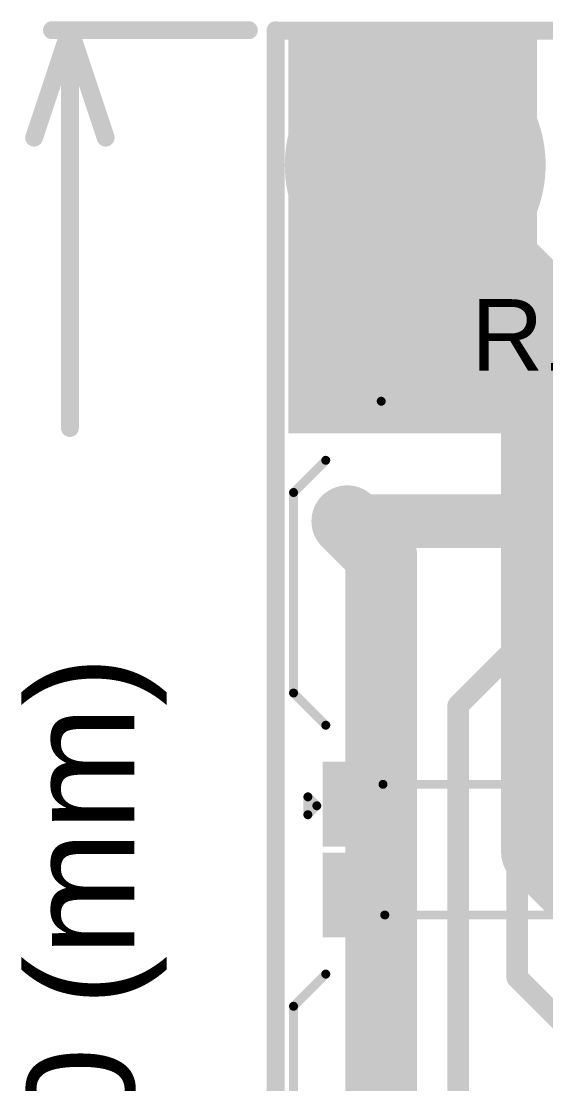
# Model space of a CAD drawing. Header units: millimetres. Extents: x -0.14 to 1.19, y -0.12 to 0.99.
# Drawn here: x -0.142 to 0.151, y 0.396 to 0.989 of the extents above; entities that cross this region are included whole.
import ezdxf

# ---------------------------------------------------------------- set-up
doc = ezdxf.new("R2010")
doc.units = ezdxf.units.MM
doc.header["$MEASUREMENT"] = 0
for name, color, linetype in [('BottomLayer', 5, 'Continuous'), ('BottomSolder', 6, 'Continuous'), ('Mechanical1', 6, 'Continuous'), ('Mechanical2', 216, 'Continuous'), ('MultiLayer', 9, 'Continuous'), ('PadHoleLayer', 156, 'Continuous'), ('TopLayer', 1, 'Continuous'), ('TopOverlay', 2, 'Continuous'), ('TopPaste', 8, 'Continuous'), ('TopSolder', 216, 'Continuous'), ('ViaHoleLayer', 16, 'Continuous')]:
    doc.layers.add(name, color=color, linetype=linetype)
doc.styles.add('Arial', font='', dxfattribs={"height": 0.2})
doc.styles.get('Arial').set_extended_font_data('Arial')

# ---------------------------------------------------------------- blocks, each defined once
blk = doc.blocks.new('TC_0522C_1_7_260G__33')
at = {"layer": 'TopLayer'}
for points in [[(-0.1378, 0.08465), (-0.09843, 0.08465), (-0.09843, 0.06102), (-0.1378, 0.06102)], [(0.09843, 0.08465), (0.1378, 0.08465), (0.1378, 0.06102), (0.09843, 0.06102)], [(-0.1378, -0.06102), (-0.09843, -0.06102), (-0.09843, -0.08465), (-0.1378, -0.08465)], [(0.09843, -0.06102), (0.1378, -0.06102), (0.1378, -0.08465), (0.09843, -0.08465)]]:
    blk.add_hatch(color=1, dxfattribs=at).paths.add_polyline_path(points)
at = {"layer": 'TopPaste'}
for points in [[(-0.1378, 0.08465), (-0.09843, 0.08465), (-0.09843, 0.06102), (-0.1378, 0.06102)], [(0.09843, 0.08465), (0.1378, 0.08465), (0.1378, 0.06102), (0.09843, 0.06102)], [(-0.1378, -0.06102), (-0.09843, -0.06102), (-0.09843, -0.08465), (-0.1378, -0.08465)], [(0.09843, -0.06102), (0.1378, -0.06102), (0.1378, -0.08465), (0.09843, -0.08465)]]:
    blk.add_hatch(color=8, dxfattribs=at).paths.add_polyline_path(points)
at = {"layer": 'TopSolder'}
for points in [[(-0.1418, 0.08865), (-0.09443, 0.08865), (-0.09443, 0.05702), (-0.1418, 0.05702)], [(0.09443, 0.08865), (0.1418, 0.08865), (0.1418, 0.05702), (0.09443, 0.05702)], [(-0.1418, -0.05702), (-0.09443, -0.05702), (-0.09443, -0.08865), (-0.1418, -0.08865)], [(0.09443, -0.05702), (0.1418, -0.05702), (0.1418, -0.08865), (0.09443, -0.08865)]]:
    blk.add_hatch(color=216, dxfattribs=at).paths.add_polyline_path(points)
at = {"layer": 'TopOverlay', "const_width": 0.005}
for points in [[(-0.056, 0.105), (-0.074, 0.087)], [(-0.056, 0.105), (0.056, 0.105)], [(0.056, 0.105), (0.074, 0.087)], [(-0.124, 0.097), (-0.119, 0.092)], [(-0.124, 0.097), (-0.114, 0.097)], [(-0.114, 0.097), (-0.119, 0.092)], [(-0.107, 0.055), (-0.107, -0.054)], [(0.107, 0.056), (0.107, -0.054)], [(-0.074, -0.087), (-0.056, -0.105)], [(0.074, -0.087), (0.056, -0.105)], [(-0.056, -0.105), (0.056, -0.105)]]:
    blk.add_lwpolyline(points, dxfattribs=at)
at = {"layer": 'TopOverlay', "const_width": 0.0025}
for points in [[(-0.05725, 0.105, 1), (-0.05475, 0.105, 1)], [(-0.05725, 0.105, 1), (-0.05475, 0.105, 1)], [(0.05475, 0.105, 1), (0.05725, 0.105, 1)], [(0.05475, 0.105, 1), (0.05725, 0.105, 1)], [(-0.12525, 0.097, 1), (-0.12275, 0.097, 1)], [(-0.12525, 0.097, 1), (-0.12275, 0.097, 1)], [(-0.11525, 0.097, 1), (-0.11275, 0.097, 1)], [(-0.11525, 0.097, 1), (-0.11275, 0.097, 1)], [(-0.12025, 0.092, 1), (-0.11775, 0.092, 1)], [(-0.12025, 0.092, 1), (-0.11775, 0.092, 1)], [(-0.07525, 0.087, 1), (-0.07275, 0.087, 1)], [(0.07275, 0.087, 1), (0.07525, 0.087, 1)], [(-0.10825, 0.055, 1), (-0.10575, 0.055, 1)], [(0.10575, 0.056, 1), (0.10825, 0.056, 1)], [(-0.10825, -0.054, 1), (-0.10575, -0.054, 1)], [(0.10575, -0.054, 1), (0.10825, -0.054, 1)], [(-0.07525, -0.087, 1), (-0.07275, -0.087, 1)], [(0.07275, -0.087, 1), (0.07525, -0.087, 1)], [(-0.05725, -0.105, 1), (-0.05475, -0.105, 1)], [(-0.05725, -0.105, 1), (-0.05475, -0.105, 1)], [(0.05475, -0.105, 1), (0.05725, -0.105, 1)], [(0.05475, -0.105, 1), (0.05725, -0.105, 1)]]:
    blk.add_lwpolyline(points, format="xyb", close=True, dxfattribs=at)
blk = doc.blocks.new('TC_0522C_1_7_260G__34')
at = {"layer": 'TopLayer'}
for points in [[(-0.1378, 0.08465), (-0.09843, 0.08465), (-0.09843, 0.06102), (-0.1378, 0.06102)], [(0.09843, 0.08465), (0.1378, 0.08465), (0.1378, 0.06102), (0.09843, 0.06102)], [(-0.1378, -0.06102), (-0.09843, -0.06102), (-0.09843, -0.08465), (-0.1378, -0.08465)], [(0.09843, -0.06102), (0.1378, -0.06102), (0.1378, -0.08465), (0.09843, -0.08465)]]:
    blk.add_hatch(color=1, dxfattribs=at).paths.add_polyline_path(points)
at = {"layer": 'TopPaste'}
for points in [[(-0.1378, 0.08465), (-0.09843, 0.08465), (-0.09843, 0.06102), (-0.1378, 0.06102)], [(0.09843, 0.08465), (0.1378, 0.08465), (0.1378, 0.06102), (0.09843, 0.06102)], [(-0.1378, -0.06102), (-0.09843, -0.06102), (-0.09843, -0.08465), (-0.1378, -0.08465)], [(0.09843, -0.06102), (0.1378, -0.06102), (0.1378, -0.08465), (0.09843, -0.08465)]]:
    blk.add_hatch(color=8, dxfattribs=at).paths.add_polyline_path(points)
at = {"layer": 'TopSolder'}
for points in [[(-0.1418, 0.08865), (-0.09443, 0.08865), (-0.09443, 0.05702), (-0.1418, 0.05702)], [(0.09443, 0.08865), (0.1418, 0.08865), (0.1418, 0.05702), (0.09443, 0.05702)], [(-0.1418, -0.05702), (-0.09443, -0.05702), (-0.09443, -0.08865), (-0.1418, -0.08865)], [(0.09443, -0.05702), (0.1418, -0.05702), (0.1418, -0.08865), (0.09443, -0.08865)]]:
    blk.add_hatch(color=216, dxfattribs=at).paths.add_polyline_path(points)
at = {"layer": 'TopOverlay', "const_width": 0.005}
for points in [[(-0.074, 0.087), (-0.056, 0.105)], [(0.056, 0.105), (-0.056, 0.105)], [(0.074, 0.087), (0.056, 0.105)], [(-0.119, 0.092), (-0.124, 0.097)], [(-0.114, 0.097), (-0.124, 0.097)], [(-0.119, 0.092), (-0.114, 0.097)], [(-0.107, -0.054), (-0.107, 0.055)], [(0.107, -0.054), (0.107, 0.056)], [(-0.056, -0.105), (-0.074, -0.087)], [(0.056, -0.105), (0.074, -0.087)], [(0.056, -0.105), (-0.056, -0.105)]]:
    blk.add_lwpolyline(points, dxfattribs=at)
at = {"layer": 'TopOverlay', "const_width": 0.0025}
for points in [[(-0.05725, 0.105, 1), (-0.05475, 0.105, 1)], [(-0.05725, 0.105, 1), (-0.05475, 0.105, 1)], [(0.05475, 0.105, 1), (0.05725, 0.105, 1)], [(0.05475, 0.105, 1), (0.05725, 0.105, 1)], [(-0.12525, 0.097, 1), (-0.12275, 0.097, 1)], [(-0.12525, 0.097, 1), (-0.12275, 0.097, 1)], [(-0.11525, 0.097, 1), (-0.11275, 0.097, 1)], [(-0.11525, 0.097, 1), (-0.11275, 0.097, 1)], [(-0.12025, 0.092, 1), (-0.11775, 0.092, 1)], [(-0.12025, 0.092, 1), (-0.11775, 0.092, 1)], [(-0.07525, 0.087, 1), (-0.07275, 0.087, 1)], [(0.07275, 0.087, 1), (0.07525, 0.087, 1)], [(-0.10825, 0.055, 1), (-0.10575, 0.055, 1)], [(0.10575, 0.056, 1), (0.10825, 0.056, 1)], [(-0.10825, -0.054, 1), (-0.10575, -0.054, 1)], [(0.10575, -0.054, 1), (0.10825, -0.054, 1)], [(-0.07525, -0.087, 1), (-0.07275, -0.087, 1)], [(0.07275, -0.087, 1), (0.07525, -0.087, 1)], [(-0.05725, -0.105, 1), (-0.05475, -0.105, 1)], [(-0.05725, -0.105, 1), (-0.05475, -0.105, 1)], [(0.05475, -0.105, 1), (0.05725, -0.105, 1)], [(0.05475, -0.105, 1), (0.05725, -0.105, 1)]]:
    blk.add_lwpolyline(points, format="xyb", close=True, dxfattribs=at)

msp = doc.modelspace()

# ---------------------------------------------------------------- hatches: boundary and pattern name
at = {"layer": 'BottomLayer'}
h = msp.add_hatch(color=5, dxfattribs=at)
edge = h.paths.add_edge_path()
edge.add_arc((0.078, 0.909), 0.0689, 0, 360)
h = msp.add_hatch(color=5, dxfattribs=at)
edge = h.paths.add_edge_path()
edge.add_arc((0.04, 0.71), 0.01181, 0, 360)
at = {"layer": 'BottomSolder'}
h = msp.add_hatch(color=6, dxfattribs=at)
edge = h.paths.add_edge_path()
edge.add_arc((0.078, 0.909), 0.0729, 0, 360)
at = {"layer": 'MultiLayer'}
h = msp.add_hatch(color=9, dxfattribs=at)
edge = h.paths.add_edge_path()
edge.add_arc((0.078, 0.909), 0.0689, 0, 360)
at = {"layer": 'PadHoleLayer'}
h = msp.add_hatch(color=156, dxfattribs=at)
edge = h.paths.add_edge_path()
edge.add_arc((0.078, 0.909), 0.05906, 0, 360)
at = {"layer": 'TopLayer'}
msp.add_hatch(color=1, dxfattribs=at).paths.add_polyline_path([(0.007, 0.759), (0.146, 0.759), (0.146, 0.981), (0.007, 0.981)])
h = msp.add_hatch(color=1, dxfattribs=at)
edge = h.paths.add_edge_path()
edge.add_arc((0.078, 0.909), 0.0689, 0, 360)
h = msp.add_hatch(color=1, dxfattribs=at)
edge = h.paths.add_edge_path()
edge.add_arc((0.04, 0.71), 0.01181, 0, 360)
at = {"layer": 'TopSolder'}
h = msp.add_hatch(color=216, dxfattribs=at)
edge = h.paths.add_edge_path()
edge.add_arc((0.078, 0.909), 0.0729, 0, 360)
at = {"layer": 'ViaHoleLayer'}
h = msp.add_hatch(color=16, dxfattribs=at)
edge = h.paths.add_edge_path()
edge.add_arc((0.04, 0.71), 0.00591, 0, 360)

# ---------------------------------------------------------------- linework, layer by layer
at = {"layer": 'BottomLayer', "const_width": 0.04}
for points in [[(0.078, 0.90467), (0.078, 0.909)], [(0.078, 0.90467), (0.146, 0.83667)], [(0.146, 0.525), (0.146, 0.83667)], [(0.04, 0.71), (0.059, 0.691)], [(0.059, 0.149), (0.059, 0.691)], [(0.146, 0.525), (0.212, 0.459)]]:
    msp.add_lwpolyline(points, dxfattribs=at)
at = {"layer": 'BottomLayer', "const_width": 0.02}
for points in [[(0.068, 0.909, 1), (0.088, 0.909, 1)], [(0.068, 0.90467, 1), (0.088, 0.90467, 1)], [(0.068, 0.90467, 1), (0.088, 0.90467, 1)], [(0.136, 0.83667, 1), (0.156, 0.83667, 1)], [(0.136, 0.83667, 1), (0.156, 0.83667, 1)], [(0.03, 0.71, 1), (0.05, 0.71, 1)], [(0.049, 0.691, 1), (0.069, 0.691, 1)], [(0.049, 0.691, 1), (0.069, 0.691, 1)], [(0.136, 0.525, 1), (0.156, 0.525, 1)], [(0.136, 0.525, 1), (0.156, 0.525, 1)]]:
    msp.add_lwpolyline(points, format="xyb", close=True, dxfattribs=at)
at = {"layer": 'Mechanical1', "const_width": 0.01}
for points in [[(-0.135, 0.92425), (-0.115, 0.98425)], [(-0.125, 0.98425), (-0.015, 0.98425)], [(-0.115, 0.98425), (-0.095, 0.92425)], [(-0.115, 0.76204), (-0.115, 0.98425)]]:
    msp.add_lwpolyline(points, dxfattribs=at)
at = {"layer": 'Mechanical1', "const_width": 0.005}
for points in [[(-0.1275, 0.98425, 1), (-0.1225, 0.98425, 1)], [(-0.1175, 0.98425, 1), (-0.1125, 0.98425, 1)], [(-0.1175, 0.98425, 1), (-0.1125, 0.98425, 1)], [(-0.1175, 0.98425, 1), (-0.1125, 0.98425, 1)], [(-0.0175, 0.98425, 1), (-0.0125, 0.98425, 1)], [(-0.1375, 0.92425, 1), (-0.1325, 0.92425, 1)], [(-0.0975, 0.92425, 1), (-0.0925, 0.92425, 1)], [(-0.1175, 0.76204, 1), (-0.1125, 0.76204, 1)]]:
    msp.add_lwpolyline(points, format="xyb", close=True, dxfattribs=at)
at = {"layer": 'Mechanical2', "const_width": 0.01}
for points in [[(0, 0), (0, 0.98425)], [(0, 0.984), (1.1811, 0.984)]]:
    msp.add_lwpolyline(points, dxfattribs=at)
at = {"layer": 'Mechanical2', "const_width": 0.005}
for points in [[(-0.0025, 0.98425, 1), (0.0025, 0.98425, 1)], [(-0.0025, 0.984, 1), (0.0025, 0.984, 1)]]:
    msp.add_lwpolyline(points, format="xyb", close=True, dxfattribs=at)
at = {"layer": 'TopLayer'}
for points, const_width in [([(0.04, 0.71), (0.392, 0.71)], 0.03), ([(0.102, 0.607), (0.163, 0.668)], 0.012), ([(0.135, 0.588), (0.175, 0.628)], 0.012), ([(0.102, 0.381), (0.102, 0.607)], 0.012), ([(0.135, 0.455), (0.135, 0.588)], 0.012), ([(0.135, 0.455), (0.216, 0.374)], 0.012)]:
    msp.add_lwpolyline(points, dxfattribs=dict(at, const_width=const_width))
for points, const_width in [([(0.0325, 0.71, 1), (0.0475, 0.71, 1)], 0.015), ([(0.099, 0.607, 1), (0.105, 0.607, 1)], 0.006), ([(0.099, 0.607, 1), (0.105, 0.607, 1)], 0.006), ([(0.132, 0.588, 1), (0.138, 0.588, 1)], 0.006), ([(0.132, 0.588, 1), (0.138, 0.588, 1)], 0.006), ([(0.132, 0.455, 1), (0.138, 0.455, 1)], 0.006), ([(0.132, 0.455, 1), (0.138, 0.455, 1)], 0.006)]:
    msp.add_lwpolyline(points, format="xyb", close=True, dxfattribs=dict(at, const_width=const_width))

# ---------------------------------------------------------------- block references
for name, p, rotation in [('TC_0522C_1_7_260G__33', (0.115, 0.67), 90), ('TC_0522C_1_7_260G__34', (0.115, 0.383), 270)]:
    msp.add_blockref(name, p, dxfattribs=dict(rotation=rotation))

# ---------------------------------------------------------------- texts
at = {"layer": 'Mechanical1', "style": 'Arial'}
msp.add_text('25.00 (mm)', height=0.06, rotation=90, dxfattribs=at).set_placement((-0.07901, 0.20621))
at = {"layer": 'TopOverlay', "style": 'Arial'}
msp.add_text('R1', height=0.04, dxfattribs=at).set_placement((0.10934, 0.79401))

doc.saveas('drawing.dxf')
